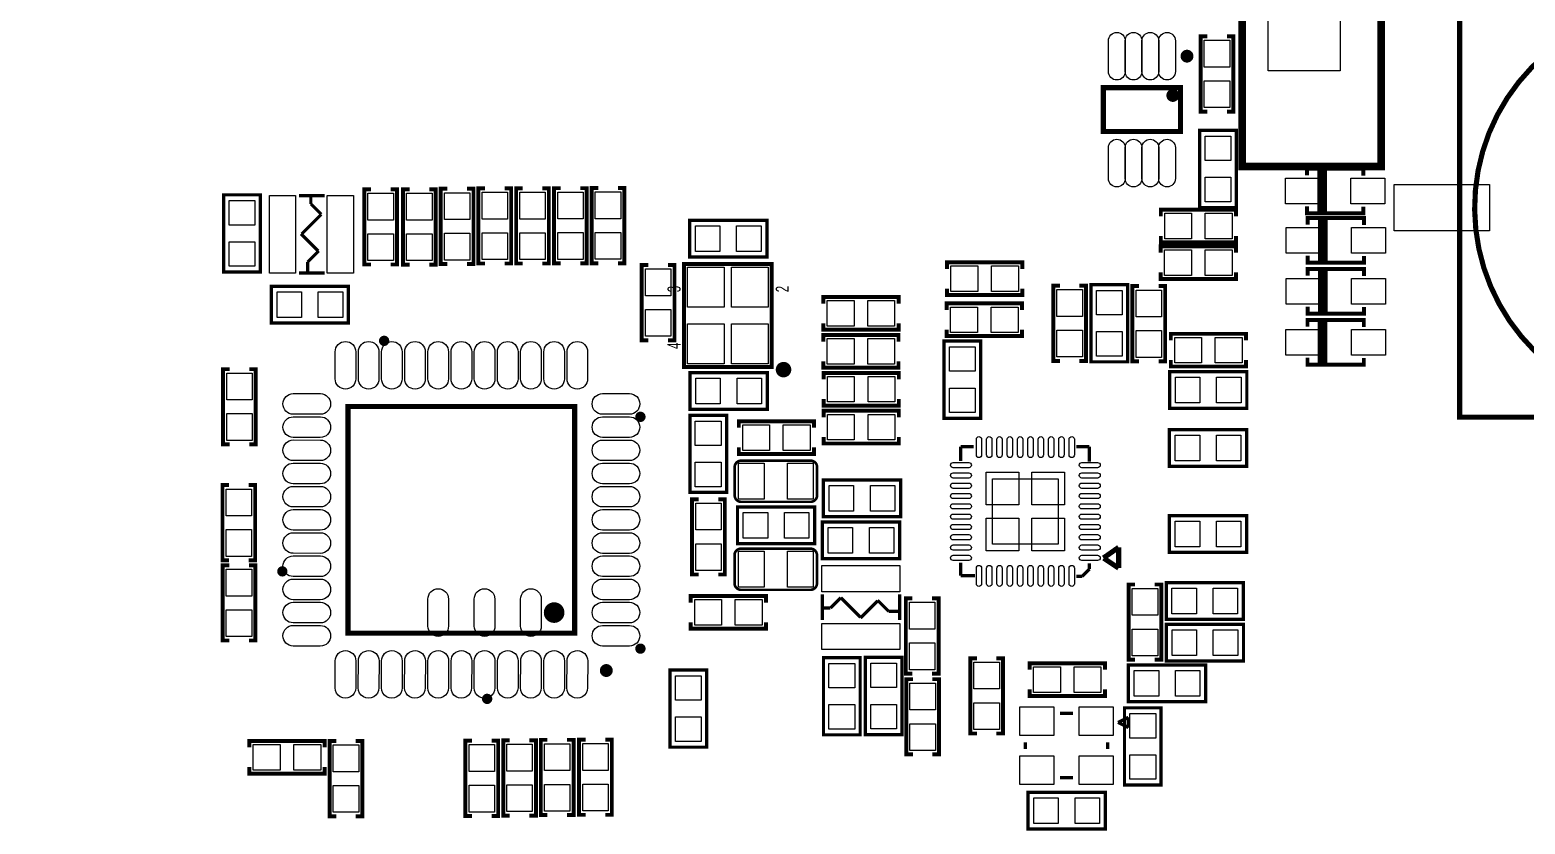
# Model space of a CAD drawing. Extents: x 121 to 6419, y -255 to 3964.
# Drawn here: x 2826 to 5111, y 1206 to 2420 of the extents above; entities that cross this region are included whole.
import ezdxf

# ---------------------------------------------------------------- set-up
doc = ezdxf.new("R2010")
doc.units = 0
doc.layers.add('SILKSCREEN_TOP', color=4, linetype='CONTINUOUS')
doc.layers.add('SOLDERMASK_TOP', color=6, linetype='CONTINUOUS')

msp = doc.modelspace()

# ---------------------------------------------------------------- linework, layer by layer
at = {"layer": 'SILKSCREEN_TOP'}
for points, const_width in [([(4855.81, 2211.221), (4678.645, 2211.221), (4678.645, 2677.757), (3351.873, 2677.757), (3351.873, 2799.804), (3296.755, 2799.804), (3296.755, 2677.757), (2269.196, 2677.757), (2269.196, 2211.221), (2056.598, 2211.221), (2056.598, 3148.229), (3306.598, 3148.229), (3306.598, 3030.119), (3361.716, 3030.119), (3361.716, 3148.229), (4891.243, 3148.229), (4891.243, 2211.221)], 11.811), ([(5011.19, 2468.401), (5011.19, 1828.401), (5151.19, 1828.401), (5151.19, 2468.401)], 7.87), ([(4584.575, 2331.803), (4466.465, 2331.803), (4466.465, 2264.874), (4584.575, 2264.874)], 7.874), ([(3825.778, 1909.03), (3825.778, 2062.53), (3959.581, 2062.53), (3959.581, 1905.128), (3825.778, 1905.128)], 6), ([(3658.731, 1844.561), (3312.274, 1844.561), (3312.274, 1498.105), (3658.731, 1498.105)], 7.874)]:
    msp.add_lwpolyline(points, close=True, dxfattribs=dict(at, const_width=const_width))
at = {"layer": 'SILKSCREEN_TOP', "const_width": 7.87}
msp.add_lwpolyline([(5532.06, 2389.11, 4.367278), (5648.395, 2148.401)], format="xyb", dxfattribs=at)
at = {"layer": 'SILKSCREEN_TOP'}
for points, const_width in [([(4625.396, 2295.326), (4615.396, 2295.326), (4615.396, 2410.326), (4625.396, 2410.326)], 6), ([(4655.396, 2295.326), (4665.396, 2295.326), (4665.396, 2410.326), (4655.396, 2410.326)], 6), ([(4613.661, 2266.639), (4669.661, 2266.639), (4669.661, 2148.639), (4613.661, 2148.639), (4613.661, 2266.639), (4669.661, 2266.639), (4669.661, 2148.639), (4613.661, 2148.639)], 5), ([(4863.964, 2197.348), (4863.964, 2207.848), (4777.964, 2207.848), (4777.964, 2197.848)], 6), ([(4795.964, 2207.848), (4795.964, 2139.848)], 5), ([(4800.964, 2207.848), (4800.964, 2139.848)], 5), ([(4805.964, 2207.848), (4805.964, 2139.848)], 5), ([(3347.212, 2061.572), (3337.212, 2061.572), (3337.212, 2176.572), (3347.212, 2176.572)], 6), ([(3377.212, 2061.572), (3387.212, 2061.572), (3387.212, 2176.572), (3377.212, 2176.572)], 6), ([(3406.336, 2061.499), (3396.336, 2061.499), (3396.336, 2176.499), (3406.336, 2176.499)], 6), ([(3436.336, 2061.499), (3446.336, 2061.499), (3446.336, 2176.499), (3436.336, 2176.499)], 6), ([(3464.007, 2062.352), (3454.007, 2062.352), (3454.007, 2177.352), (3464.007, 2177.352)], 6), ([(3494.007, 2062.352), (3504.007, 2062.352), (3504.007, 2177.352), (3494.007, 2177.352)], 6), ([(3521.548, 2063.117), (3511.548, 2063.117), (3511.548, 2178.117), (3521.548, 2178.117)], 6), ([(3551.548, 2063.117), (3561.548, 2063.117), (3561.548, 2178.117), (3551.548, 2178.117)], 6), ([(3579.195, 2063.098), (3569.195, 2063.098), (3569.195, 2178.098), (3579.195, 2178.098)], 6), ([(3609.195, 2063.098), (3619.195, 2063.098), (3619.195, 2178.098), (3609.195, 2178.098)], 6), ([(3637.146, 2063.274), (3627.146, 2063.274), (3627.146, 2178.274), (3637.146, 2178.274)], 6), ([(3667.146, 2063.274), (3677.146, 2063.274), (3677.146, 2178.274), (3667.146, 2178.274)], 6), ([(3694.604, 2063.593), (3684.604, 2063.593), (3684.604, 2178.593), (3694.604, 2178.593)], 6), ([(3724.604, 2063.593), (3734.604, 2063.593), (3734.604, 2178.593), (3724.604, 2178.593)], 6), ([(3122.379, 2168.068), (3178.379, 2168.068), (3178.379, 2050.068), (3122.379, 2050.068), (3122.379, 2168.068), (3178.379, 2168.068), (3178.379, 2050.068), (3122.379, 2050.068)], 5), ([(3237.263, 2166.847), (3276.626, 2166.847)], 5), ([(3255.445, 2166.795), (3255.445, 2154.295)], 5), ([(3255.445, 2154.295), (3271.445, 2138.295)], 5), ([(4554.412, 2135.328), (4554.412, 2145.328), (4669.412, 2145.328), (4669.412, 2135.328)], 6), ([(4777.964, 2150.348), (4777.964, 2139.848), (4863.964, 2139.848), (4863.964, 2149.848)], 6), ([(3271.445, 2138.295), (3241.445, 2108.295)], 5), ([(3952.366, 2128.936), (3952.366, 2072.936), (3834.366, 2072.936), (3834.366, 2128.936), (3952.366, 2128.936), (3952.366, 2072.936), (3834.366, 2072.936), (3834.366, 2128.936)], 5), ([(4864.929, 2122.018), (4864.929, 2132.518), (4778.929, 2132.518), (4778.929, 2122.518)], 6), ([(4796.929, 2132.518), (4796.929, 2064.518)], 5), ([(4801.929, 2132.518), (4801.929, 2064.518)], 5), ([(4806.929, 2132.518), (4806.929, 2064.518)], 5), ([(3240.445, 2108.295), (3266.445, 2082.295)], 5), ([(4554.412, 2105.328), (4554.412, 2095.328), (4669.412, 2095.328), (4669.412, 2105.328)], 6), ([(3267.445, 2082.295), (3250.445, 2065.295)], 5), ([(4554.212, 2079.461), (4554.212, 2089.461), (4669.212, 2089.461), (4669.212, 2079.461)], 6), ([(3250.445, 2065.295), (3250.445, 2048.795)], 5), ([(3771.157, 1945.844), (3761.157, 1945.844), (3761.157, 2060.844), (3771.157, 2060.844)], 6), ([(3801.157, 1945.844), (3811.157, 1945.844), (3811.157, 2060.844), (3801.157, 2060.844)], 6), ([(4342.652, 2054.868), (4342.652, 2064.868), (4227.652, 2064.868), (4227.652, 2054.868)], 6), ([(4778.929, 2075.018), (4778.929, 2064.518), (4864.929, 2064.518), (4864.929, 2074.518)], 6), ([(4865.009, 2044.057), (4865.009, 2054.557), (4779.009, 2054.557), (4779.009, 2044.557)], 6), ([(4797.009, 2054.557), (4797.009, 1986.557)], 5), ([(4802.009, 2054.557), (4802.009, 1986.557)], 5), ([(4807.009, 2054.557), (4807.009, 1986.557)], 5), ([(3237.263, 2048.744), (3276.626, 2048.744)], 5), ([(4554.212, 2049.461), (4554.212, 2039.461), (4669.212, 2039.461), (4669.212, 2049.461)], 6), ([(3312.916, 2028.044), (3312.916, 1972.044), (3194.916, 1972.044), (3194.916, 2028.044), (3312.916, 2028.044), (3312.916, 1972.044), (3194.916, 1972.044), (3194.916, 2028.044)], 5), ([(4038.628, 2001.888), (4038.628, 2011.888), (4153.628, 2011.888), (4153.628, 2001.888)], 6), ([(4342.652, 2024.868), (4342.652, 2014.868), (4227.652, 2014.868), (4227.652, 2024.868)], 6), ([(4400.088, 2029.28), (4390.088, 2029.28), (4390.088, 1914.28), (4400.088, 1914.28)], 6), ([(4430.088, 2029.28), (4440.088, 2029.28), (4440.088, 1914.28), (4430.088, 1914.28)], 6), ([(4503.784, 1912.876), (4447.784, 1912.876), (4447.784, 2030.876), (4503.784, 2030.876), (4503.784, 1912.876), (4447.784, 1912.876), (4447.784, 2030.876), (4503.784, 2030.876)], 5), ([(4521, 1913.56), (4511, 1913.56), (4511, 2028.56), (4521, 2028.56)], 6), ([(4551, 1913.56), (4561, 1913.56), (4561, 2028.56), (4551, 2028.56)], 6), ([(4342.196, 1992.144), (4342.196, 2002.144), (4227.196, 2002.144), (4227.196, 1992.144)], 6), ([(4779.009, 1997.057), (4779.009, 1986.557), (4865.009, 1986.557), (4865.009, 1996.557)], 6), ([(4038.628, 1971.888), (4038.628, 1961.888), (4153.628, 1961.888), (4153.628, 1971.888)], 6), ([(4342.196, 1962.144), (4342.196, 1952.144), (4227.196, 1952.144), (4227.196, 1962.144)], 6), ([(4864.612, 1966.18), (4864.612, 1976.68), (4778.612, 1976.68), (4778.612, 1966.68)], 6), ([(4796.612, 1976.68), (4796.612, 1908.68)], 5), ([(4801.612, 1976.68), (4801.612, 1908.68)], 5), ([(4806.612, 1976.68), (4806.612, 1908.68)], 5), ([(4038.508, 1943.856), (4038.508, 1953.856), (4153.508, 1953.856), (4153.508, 1943.856)], 6), ([(4279.024, 1826.548), (4223.024, 1826.548), (4223.024, 1944.548), (4279.024, 1944.548), (4279.024, 1826.548), (4223.024, 1826.548), (4223.024, 1944.548), (4279.024, 1944.548)], 5), ([(4569.676, 1945.668), (4569.676, 1955.668), (4684.676, 1955.668), (4684.676, 1945.668)], 6), ([(4778.612, 1919.18), (4778.612, 1908.68), (4864.612, 1908.68), (4864.612, 1918.68)], 6), ([(3131.308, 1786.667), (3121.308, 1786.667), (3121.308, 1901.667), (3131.308, 1901.667)], 6), ([(3161.308, 1786.667), (3171.308, 1786.667), (3171.308, 1901.667), (3161.308, 1901.667)], 6), ([(3953.029, 1896.126), (3953.03, 1840.125), (3835.029, 1840.128), (3835.026, 1896.126), (3953.029, 1896.126), (3953.03, 1840.125), (3835.029, 1840.128), (3835.026, 1896.126)], 5), ([(4038.508, 1913.856), (4038.508, 1903.856), (4153.508, 1903.856), (4153.508, 1913.856)], 6), ([(4038.988, 1885.98), (4038.988, 1895.98), (4153.988, 1895.98), (4153.988, 1885.98)], 6), ([(4567.864, 1841.816), (4567.864, 1897.816), (4685.864, 1897.816), (4685.864, 1841.816), (4567.864, 1841.816), (4567.864, 1897.816), (4685.864, 1897.816), (4685.864, 1841.816)], 5), ([(4569.676, 1915.668), (4569.676, 1905.668), (4684.676, 1905.668), (4684.676, 1915.668)], 6), ([(4038.988, 1855.98), (4038.988, 1845.98), (4153.988, 1845.98), (4153.988, 1855.98)], 6), ([(3834.713, 1831.221), (3890.713, 1831.221), (3890.713, 1713.221), (3834.713, 1713.221), (3834.713, 1831.221), (3890.713, 1831.221), (3890.713, 1713.221), (3834.713, 1713.221)], 5), ([(4039, 1828.068), (4039, 1838.068), (4154, 1838.068), (4154, 1828.068)], 6), ([(3909.484, 1812.06), (3909.484, 1822.06), (4024.484, 1822.06), (4024.484, 1812.06)], 6), ([(4567.612, 1753.112), (4567.612, 1809.112), (4685.612, 1809.112), (4685.612, 1753.112), (4567.612, 1753.112), (4567.612, 1809.112), (4685.612, 1809.112), (4685.612, 1753.112)], 5), ([(3909.484, 1782.06), (3909.484, 1772.06), (4024.484, 1772.06), (4024.484, 1782.06)], 6), ([(4039, 1798.068), (4039, 1788.068), (4154, 1788.068), (4154, 1798.068)], 6), ([(4248.36, 1761.104), (4248.36, 1783.104)], 5), ([(4248.36, 1783.104), (4268.36, 1783.104)], 5), ([(4445.36, 1783.104), (4425.36, 1783.104)], 5), ([(4445.36, 1760.104), (4445.36, 1783.104)], 5), ([(3130.372, 1609.489), (3120.372, 1609.489), (3120.372, 1724.489), (3130.372, 1724.489)], 6), ([(3160.372, 1609.489), (3170.372, 1609.489), (3170.372, 1724.489), (3160.372, 1724.489)], 6), ([(4156.7, 1732.276), (4156.7, 1676.276), (4038.7, 1676.276), (4038.7, 1732.276), (4156.7, 1732.276), (4156.7, 1676.276), (4038.7, 1676.276), (4038.7, 1732.276)], 5), ([(3848.118, 1702.836), (3838.118, 1702.836), (3838.118, 1587.836), (3848.118, 1587.836)], 6), ([(3878.118, 1702.836), (3888.118, 1702.836), (3888.118, 1587.836), (3878.118, 1587.836)], 6), ([(4025.444, 1690.996), (4025.444, 1634.996), (3907.444, 1634.996), (3907.444, 1690.996), (4025.444, 1690.996), (4025.444, 1634.996), (3907.444, 1634.996), (3907.444, 1690.996)], 5), ([(4155.152, 1668.148), (4155.152, 1612.148), (4037.152, 1612.148), (4037.152, 1668.148), (4155.152, 1668.148), (4155.152, 1612.148), (4037.152, 1612.148), (4037.152, 1668.148)], 5), ([(4567.576, 1621.604), (4567.576, 1677.604), (4685.576, 1677.604), (4685.576, 1621.604), (4567.576, 1621.604), (4567.576, 1677.604), (4685.576, 1677.604), (4685.576, 1621.604)], 5), ([(4489.919, 1629.265), (4466.75, 1613.092)], 7.87), ([(4489.919, 1597.533), (4489.919, 1629.265)], 7.87), ([(3130.693, 1601.905), (3120.693, 1601.905), (3120.693, 1486.905), (3130.693, 1486.905)], 6), ([(3160.693, 1601.905), (3170.693, 1601.905), (3170.693, 1486.905), (3160.693, 1486.905)], 6), ([(4248.36, 1586.104), (4248.36, 1606.104)], 5), ([(4445.36, 1596.104), (4445.36, 1605.104)], 5), ([(4467.049, 1612.805), (4489.919, 1597.533)], 7.87), ([(4270.36, 1586.104), (4248.36, 1586.104)], 5), ([(4425.36, 1585.104), (4434.36, 1585.104)], 5), ([(4434.36, 1585.104), (4445.36, 1596.104)], 5), ([(4562.632, 1519.316), (4562.632, 1575.316), (4680.632, 1575.316), (4680.632, 1519.316), (4562.632, 1519.316), (4562.632, 1575.316), (4680.632, 1575.316), (4680.632, 1519.316)], 5), ([(3836.048, 1544.881), (3836.048, 1554.881), (3951.048, 1554.881), (3951.048, 1544.881)], 6), ([(4037.041, 1518.237), (4037.041, 1557.599)], 5), ([(4049.592, 1536.418), (4065.592, 1552.418)], 5), ([(4065.592, 1552.418), (4095.592, 1522.418)], 5), ([(4155.143, 1518.237), (4155.143, 1557.599)], 5), ([(4174.716, 1436.284), (4164.716, 1436.284), (4164.716, 1551.284), (4174.716, 1551.284)], 6), ([(4204.716, 1436.284), (4214.716, 1436.284), (4214.716, 1551.284), (4204.716, 1551.284)], 6), ([(4515.18, 1572.476), (4505.18, 1572.476), (4505.18, 1457.476), (4515.18, 1457.476)], 6), ([(4545.18, 1572.476), (4555.18, 1572.476), (4555.18, 1457.476), (4545.18, 1457.476)], 6), ([(4037.092, 1536.418), (4049.592, 1536.418)], 5), ([(4095.592, 1521.418), (4121.592, 1547.418)], 5), ([(4121.592, 1548.418), (4138.592, 1531.418)], 5), ([(4138.592, 1531.418), (4155.092, 1531.418)], 5), ([(3836.048, 1514.881), (3836.048, 1504.881), (3951.048, 1504.881), (3951.048, 1514.881)], 6), ([(4562.752, 1455.608), (4562.752, 1511.608), (4680.752, 1511.608), (4680.752, 1455.608), (4562.752, 1455.608), (4562.752, 1511.608), (4680.752, 1511.608), (4680.752, 1455.608)], 5), ([(4038.896, 1460.78), (4094.896, 1460.78), (4094.896, 1342.78), (4038.896, 1342.78), (4038.896, 1460.78), (4094.896, 1460.78), (4094.896, 1342.78), (4038.896, 1342.78)], 5), ([(4102.916, 1461.14), (4158.916, 1461.14), (4158.916, 1343.14), (4102.916, 1343.14), (4102.916, 1461.14), (4158.916, 1461.14), (4158.916, 1343.14), (4102.916, 1343.14)], 5), ([(4273.26, 1344.844), (4263.26, 1344.844), (4263.26, 1459.844), (4273.26, 1459.844)], 6), ([(4303.26, 1344.844), (4313.26, 1344.844), (4313.26, 1459.844), (4303.26, 1459.844)], 6), ([(3804.466, 1441.886), (3860.466, 1441.886), (3860.466, 1323.886), (3804.466, 1323.886), (3804.466, 1441.886), (3860.466, 1441.886), (3860.466, 1323.886), (3804.466, 1323.886)], 5), ([(4353.964, 1442.124), (4353.964, 1452.124), (4468.964, 1452.124), (4468.964, 1442.124)], 6), ([(4504.948, 1393.592), (4504.948, 1449.592), (4622.948, 1449.592), (4622.948, 1393.592), (4504.948, 1393.592), (4504.948, 1449.592), (4622.948, 1449.592), (4622.948, 1393.592)], 5), ([(4175.424, 1312.816), (4165.424, 1312.816), (4165.424, 1427.816), (4175.424, 1427.816)], 6), ([(4205.424, 1312.816), (4215.424, 1312.816), (4215.424, 1427.816), (4205.424, 1427.816)], 6), ([(4353.964, 1412.124), (4353.964, 1402.124), (4468.964, 1402.124), (4468.964, 1412.124)], 6), ([(4400.252, 1375.509), (4420.252, 1375.509)], 5), ([(4504.74, 1369.611), (4488.992, 1361.729)], 5), ([(4554.88, 1265.992), (4498.88, 1265.992), (4498.88, 1383.992), (4554.88, 1383.992), (4554.88, 1265.992), (4498.88, 1265.992), (4498.88, 1383.992), (4554.88, 1383.992)], 5), ([(4504.74, 1353.859), (4504.74, 1369.611)], 5), ([(4488.992, 1361.729), (4504.74, 1353.859)], 5), ([(3161.545, 1323.466), (3161.545, 1333.466), (3276.545, 1333.466), (3276.545, 1323.466)], 6), ([(3294.172, 1218.35), (3284.172, 1218.35), (3284.172, 1333.35), (3294.172, 1333.35)], 6), ([(3324.172, 1218.35), (3334.172, 1218.35), (3334.172, 1333.35), (3324.172, 1333.35)], 6), ([(3501.668, 1333.781), (3491.668, 1333.781), (3491.668, 1218.781), (3501.668, 1218.781)], 6), ([(3531.668, 1333.781), (3541.668, 1333.781), (3541.668, 1218.781), (3531.668, 1218.781)], 6), ([(3559.418, 1334.399), (3549.418, 1334.399), (3549.418, 1219.399), (3559.418, 1219.399)], 6), ([(3589.418, 1334.399), (3599.418, 1334.399), (3599.418, 1219.399), (3589.418, 1219.399)], 6), ([(3616.957, 1335.096), (3606.957, 1335.096), (3606.957, 1220.096), (3616.957, 1220.096)], 6), ([(3646.957, 1335.096), (3656.957, 1335.096), (3656.957, 1220.096), (3646.957, 1220.096)], 6), ([(3675.392, 1335.451), (3665.392, 1335.451), (3665.392, 1220.451), (3675.392, 1220.451)], 6), ([(3705.392, 1335.451), (3715.392, 1335.451), (3715.392, 1220.451), (3705.392, 1220.451)], 6), ([(4347.264, 1321.3), (4347.264, 1331.3)], 5), ([(4473.24, 1331.3), (4473.24, 1321.3)], 5), ([(3161.545, 1293.466), (3161.545, 1283.466), (3276.545, 1283.466), (3276.545, 1293.466)], 6), ([(4469.552, 1255.024), (4469.552, 1199.024), (4351.552, 1199.024), (4351.552, 1255.024), (4469.552, 1255.024), (4469.552, 1199.024), (4351.552, 1199.024), (4351.552, 1255.024)], 5), ([(4420.252, 1277.091), (4400.252, 1277.091)], 5)]:
    msp.add_lwpolyline(points, dxfattribs=dict(at, const_width=const_width))
for points, const_width in [([(4599.339, 2380.031, 1), (4589.4979, 2380.0314, 1)], 9.843), ([(4577.686, 2319.992, 1), (4567.8438, 2319.9917, 1)], 9.843), ([(3371.329, 1944.956, 1), (3363.4545, 1944.9561, 1)], 7.874), ([(3983.748, 1900.917, 1), (3971.8711, 1900.9169, 1)], 11.799), ([(3763.06, 1828.814, 1), (3755.1881, 1828.8146, 1)], 7.874), ([(3903.132, 1708.852), (3903.132, 1751.852, -0.413983), (3913.132, 1761.852), (4019.132, 1761.852, -0.413983), (4029.132, 1751.852), (4029.132, 1708.852, -0.413983), (4019.132, 1698.852), (3913.132, 1698.852, -0.413983)], 4), ([(3902.94, 1574.344), (3902.94, 1617.344, -0.413983), (3912.94, 1627.344), (4018.94, 1627.344, -0.413983), (4028.94, 1617.344), (4028.94, 1574.344, -0.413983), (4018.94, 1564.344), (3912.94, 1564.344, -0.413983)], 4), ([(3215.816, 1592.594, 1), (3207.9439, 1592.5937, 1)], 7.874), ([(3635.108, 1529.602, 1), (3619.3606, 1529.6014, 1)], 15.748), ([(3763.06, 1474.484, 1), (3755.1881, 1474.4832, 1)], 7.874), ([(3711.88, 1441.019, 1), (3702.0374, 1441.0191, 1)], 9.843), ([(3528.808, 1397.712, 1), (3520.9362, 1397.7119, 1)], 7.874)]:
    msp.add_lwpolyline(points, format="xyb", close=True, dxfattribs=dict(at, const_width=const_width))
for points in [[(4337.36, 1694.104), (4287.36, 1694.104), (4287.36, 1744.104), (4337.36, 1744.104)], [(4407.36, 1694.104), (4357.36, 1694.104), (4357.36, 1744.104), (4407.36, 1744.104)], [(4337.36, 1624.104), (4287.36, 1624.104), (4287.36, 1674.104), (4337.36, 1674.104)], [(4407.36, 1624.104), (4357.36, 1624.104), (4357.36, 1674.104), (4407.36, 1674.104)]]:
    msp.add_lwpolyline(points, close=True, dxfattribs=at)
at = {"layer": 'SOLDERMASK_TOP'}
for points in [[(4828.33, 2527.56), (4828.33, 2357.56), (4718.33, 2357.56), (4718.33, 2527.56)], [(4659.896, 2363.326), (4620.896, 2363.326), (4620.896, 2404.326), (4659.896, 2404.326)], [(4659.896, 2301.326), (4620.896, 2301.326), (4620.896, 2342.326), (4659.896, 2342.326)], [(4661.346, 2257.836), (4661.346, 2220.434), (4621.976, 2220.434), (4621.976, 2257.836)], [(4661.346, 2194.844), (4661.346, 2157.442), (4621.976, 2157.442), (4621.976, 2194.844)], [(3498.507, 2130.352), (3459.507, 2130.352), (3459.507, 2171.352), (3498.507, 2171.352)], [(3556.048, 2131.117), (3517.048, 2131.117), (3517.048, 2172.117), (3556.048, 2172.117)], [(3613.695, 2131.098), (3574.695, 2131.098), (3574.695, 2172.098), (3613.695, 2172.098)], [(3671.646, 2131.274), (3632.646, 2131.274), (3632.646, 2172.274), (3671.646, 2172.274)], [(3729.104, 2131.593), (3690.104, 2131.593), (3690.104, 2172.593), (3729.104, 2172.593)], [(4744.964, 2193.348), (4796.964, 2193.348), (4796.964, 2154.348), (4744.964, 2154.348)], [(4844.964, 2193.348), (4896.964, 2193.348), (4896.964, 2154.348), (4844.964, 2154.348)], [(4911.264, 2112.966), (4911.264, 2183.836), (5056.933, 2183.836), (5056.933, 2112.966)], [(3170.064, 2159.265), (3170.064, 2121.863), (3130.694, 2121.863), (3130.694, 2159.265)], [(3192.095, 2048.295), (3192.095, 2167.295), (3232.095, 2167.295), (3232.095, 2048.295)], [(3280.374, 2048.295), (3280.374, 2167.295), (3320.374, 2167.295), (3320.374, 2048.295)], [(3381.712, 2129.572), (3342.712, 2129.572), (3342.712, 2170.572), (3381.712, 2170.572)], [(3440.836, 2129.499), (3401.836, 2129.499), (3401.836, 2170.499), (3440.836, 2170.499)], [(4560.412, 2100.828), (4560.412, 2139.828), (4601.412, 2139.828), (4601.412, 2100.828)], [(4622.412, 2100.828), (4622.412, 2139.828), (4663.412, 2139.828), (4663.412, 2100.828)], [(3381.712, 2067.572), (3342.712, 2067.572), (3342.712, 2108.572), (3381.712, 2108.572)], [(3440.836, 2067.499), (3401.836, 2067.499), (3401.836, 2108.499), (3440.836, 2108.499)], [(3498.507, 2068.352), (3459.507, 2068.352), (3459.507, 2109.352), (3498.507, 2109.352)], [(3556.048, 2069.117), (3517.048, 2069.117), (3517.048, 2110.117), (3556.048, 2110.117)], [(3613.695, 2069.098), (3574.695, 2069.098), (3574.695, 2110.098), (3613.695, 2110.098)], [(3671.646, 2069.274), (3632.646, 2069.274), (3632.646, 2110.274), (3671.646, 2110.274)], [(3729.104, 2069.593), (3690.104, 2069.593), (3690.104, 2110.593), (3729.104, 2110.593)], [(3880.571, 2081.251), (3843.169, 2081.251), (3843.169, 2120.621), (3880.571, 2120.621)], [(3943.563, 2081.251), (3906.161, 2081.251), (3906.161, 2120.621), (3943.563, 2120.621)], [(4745.929, 2118.018), (4797.929, 2118.018), (4797.929, 2079.018), (4745.929, 2079.018)], [(4845.929, 2118.018), (4897.929, 2118.018), (4897.929, 2079.018), (4845.929, 2079.018)], [(3170.064, 2096.273), (3170.064, 2058.871), (3130.694, 2058.871), (3130.694, 2096.273)], [(4560.212, 2044.961), (4560.212, 2083.961), (4601.212, 2083.961), (4601.212, 2044.961)], [(4622.212, 2044.961), (4622.212, 2083.961), (4663.212, 2083.961), (4663.212, 2044.961)], [(3887.18, 1996.628), (3831.18, 1996.628), (3831.18, 2057.628), (3887.18, 2057.628)], [(3954.18, 1996.628), (3898.18, 1996.628), (3898.18, 2057.628), (3954.18, 2057.628)], [(4274.652, 2059.368), (4274.652, 2020.368), (4233.652, 2020.368), (4233.652, 2059.368)], [(4336.652, 2059.368), (4336.652, 2020.368), (4295.652, 2020.368), (4295.652, 2059.368)], [(3805.657, 2013.844), (3766.657, 2013.844), (3766.657, 2054.844), (3805.657, 2054.844)], [(4746.009, 2040.057), (4798.009, 2040.057), (4798.009, 2001.057), (4746.009, 2001.057)], [(4846.009, 2040.057), (4898.009, 2040.057), (4898.009, 2001.057), (4846.009, 2001.057)], [(3241.121, 1980.359), (3203.719, 1980.359), (3203.719, 2019.729), (3241.121, 2019.729)], [(3304.113, 1980.359), (3266.711, 1980.359), (3266.711, 2019.729), (3304.113, 2019.729)], [(4395.588, 2023.28), (4434.588, 2023.28), (4434.588, 1982.28), (4395.588, 1982.28)], [(4456.099, 1984.671), (4456.099, 2022.073), (4495.469, 2022.073), (4495.469, 1984.671)], [(4555.5, 1981.56), (4516.5, 1981.56), (4516.5, 2022.56), (4555.5, 2022.56)], [(3805.657, 1951.844), (3766.657, 1951.844), (3766.657, 1992.844), (3805.657, 1992.844)], [(4044.628, 1967.388), (4044.628, 2006.388), (4085.628, 2006.388), (4085.628, 1967.388)], [(4106.628, 1967.388), (4106.628, 2006.388), (4147.628, 2006.388), (4147.628, 1967.388)], [(4274.196, 1996.644), (4274.196, 1957.644), (4233.196, 1957.644), (4233.196, 1996.644)], [(4336.196, 1996.644), (4336.196, 1957.644), (4295.196, 1957.644), (4295.196, 1996.644)], [(3887.18, 1910.03), (3831.18, 1910.03), (3831.18, 1971.03), (3887.18, 1971.03)], [(3954.18, 1910.03), (3898.18, 1910.03), (3898.18, 1971.03), (3954.18, 1971.03)], [(4044.508, 1909.356), (4044.508, 1948.356), (4085.508, 1948.356), (4085.508, 1909.356)], [(4106.508, 1909.356), (4106.508, 1948.356), (4147.508, 1948.356), (4147.508, 1909.356)], [(4395.588, 1961.28), (4434.588, 1961.28), (4434.588, 1920.28), (4395.588, 1920.28)], [(4456.099, 1921.679), (4456.099, 1959.081), (4495.469, 1959.081), (4495.469, 1921.679)], [(4555.5, 1919.56), (4516.5, 1919.56), (4516.5, 1960.56), (4555.5, 1960.56)], [(4575.676, 1911.168), (4575.676, 1950.168), (4616.676, 1950.168), (4616.676, 1911.168)], [(4637.676, 1911.168), (4637.676, 1950.168), (4678.676, 1950.168), (4678.676, 1911.168)], [(4745.612, 1962.18), (4797.612, 1962.18), (4797.612, 1923.18), (4745.612, 1923.18)], [(4845.612, 1962.18), (4897.612, 1962.18), (4897.612, 1923.18), (4845.612, 1923.18)], [(4231.339, 1898.343), (4231.339, 1935.745), (4270.709, 1935.745), (4270.709, 1898.343)], [(3165.808, 1854.667), (3126.808, 1854.667), (3126.808, 1895.667), (3165.808, 1895.667)], [(3881.232, 1848.44), (3843.83, 1848.44), (3843.83, 1887.81), (3881.232, 1887.81)], [(3944.224, 1848.44), (3906.822, 1848.44), (3906.822, 1887.81), (3944.224, 1887.81)], [(4044.988, 1851.48), (4044.988, 1890.48), (4085.988, 1890.48), (4085.988, 1851.48)], [(4106.988, 1851.48), (4106.988, 1890.48), (4147.988, 1890.48), (4147.988, 1851.48)], [(4576.667, 1889.501), (4614.069, 1889.501), (4614.069, 1850.131), (4576.667, 1850.131)], [(4639.659, 1889.501), (4677.061, 1889.501), (4677.061, 1850.131), (4639.659, 1850.131)], [(4231.339, 1835.351), (4231.339, 1872.753), (4270.709, 1872.753), (4270.709, 1835.351)], [(3165.808, 1792.667), (3126.808, 1792.667), (3126.808, 1833.667), (3165.808, 1833.667)], [(4045, 1793.568), (4045, 1832.568), (4086, 1832.568), (4086, 1793.568)], [(4107, 1793.568), (4107, 1832.568), (4148, 1832.568), (4148, 1793.568)], [(3882.398, 1822.418), (3882.398, 1785.016), (3843.028, 1785.016), (3843.028, 1822.418)], [(3915.484, 1777.56), (3915.484, 1816.56), (3956.484, 1816.56), (3956.484, 1777.56)], [(3977.484, 1777.56), (3977.484, 1816.56), (4018.484, 1816.56), (4018.484, 1777.56)], [(4576.415, 1800.797), (4613.817, 1800.797), (4613.817, 1761.427), (4576.415, 1761.427)], [(4639.407, 1800.797), (4676.809, 1800.797), (4676.809, 1761.427), (4639.407, 1761.427)], [(3882.398, 1759.426), (3882.398, 1722.024), (3843.028, 1722.024), (3843.028, 1759.426)], [(3909.032, 1702.802), (3909.032, 1757.902), (3948.432, 1757.902), (3948.432, 1702.802)], [(4023.232, 1757.902), (4023.232, 1702.802), (3983.832, 1702.802), (3983.832, 1757.902)], [(3164.872, 1677.489), (3125.872, 1677.489), (3125.872, 1718.489), (3164.872, 1718.489)], [(4084.905, 1684.591), (4047.503, 1684.591), (4047.503, 1723.961), (4084.905, 1723.961)], [(4147.897, 1684.591), (4110.495, 1684.591), (4110.495, 1723.961), (4147.897, 1723.961)], [(4397.36, 1734.104), (4397.36, 1634.104), (4297.36, 1634.104), (4297.36, 1734.104)], [(3843.618, 1696.836), (3882.618, 1696.836), (3882.618, 1655.836), (3843.618, 1655.836)], [(3953.649, 1643.311), (3916.247, 1643.311), (3916.247, 1682.681), (3953.649, 1682.681)], [(4016.641, 1643.311), (3979.239, 1643.311), (3979.239, 1682.681), (4016.641, 1682.681)], [(4576.379, 1669.289), (4613.781, 1669.289), (4613.781, 1629.919), (4576.379, 1629.919)], [(4639.371, 1669.289), (4676.773, 1669.289), (4676.773, 1629.919), (4639.371, 1629.919)], [(3164.872, 1615.489), (3125.872, 1615.489), (3125.872, 1656.489), (3164.872, 1656.489)], [(4083.357, 1620.463), (4045.955, 1620.463), (4045.955, 1659.833), (4083.357, 1659.833)], [(4146.349, 1620.463), (4108.947, 1620.463), (4108.947, 1659.833), (4146.349, 1659.833)], [(3843.618, 1634.836), (3882.618, 1634.836), (3882.618, 1593.836), (3843.618, 1593.836)], [(3908.84, 1568.294), (3908.84, 1623.394), (3948.24, 1623.394), (3948.24, 1568.294)], [(4023.04, 1623.394), (4023.04, 1568.294), (3983.64, 1568.294), (3983.64, 1623.394)], [(4155.592, 1561.347), (4036.592, 1561.347), (4036.592, 1601.347), (4155.592, 1601.347)], [(3126.193, 1595.905), (3165.193, 1595.905), (3165.193, 1554.905), (3126.193, 1554.905)], [(4510.68, 1566.476), (4549.68, 1566.476), (4549.68, 1525.476), (4510.68, 1525.476)], [(4571.435, 1567.001), (4608.837, 1567.001), (4608.837, 1527.631), (4571.435, 1527.631)], [(4634.427, 1567.001), (4671.829, 1567.001), (4671.829, 1527.631), (4634.427, 1527.631)], [(3126.193, 1533.905), (3165.193, 1533.905), (3165.193, 1492.905), (3126.193, 1492.905)], [(3842.048, 1510.381), (3842.048, 1549.381), (3883.048, 1549.381), (3883.048, 1510.381)], [(3904.048, 1510.381), (3904.048, 1549.381), (3945.048, 1549.381), (3945.048, 1510.381)], [(4209.216, 1504.284), (4170.216, 1504.284), (4170.216, 1545.284), (4209.216, 1545.284)], [(4155.592, 1473.068), (4036.592, 1473.068), (4036.592, 1513.068), (4155.592, 1513.068)], [(4510.68, 1504.476), (4549.68, 1504.476), (4549.68, 1463.476), (4510.68, 1463.476)], [(4571.555, 1503.293), (4608.957, 1503.293), (4608.957, 1463.923), (4571.555, 1463.923)], [(4634.547, 1503.293), (4671.949, 1503.293), (4671.949, 1463.923), (4634.547, 1463.923)], [(4209.216, 1442.284), (4170.216, 1442.284), (4170.216, 1483.284), (4209.216, 1483.284)], [(4086.581, 1451.977), (4086.581, 1414.575), (4047.211, 1414.575), (4047.211, 1451.977)], [(4150.601, 1452.337), (4150.601, 1414.935), (4111.231, 1414.935), (4111.231, 1452.337)], [(4307.76, 1412.844), (4268.76, 1412.844), (4268.76, 1453.844), (4307.76, 1453.844)], [(4359.964, 1407.624), (4359.964, 1446.624), (4400.964, 1446.624), (4400.964, 1407.624)], [(4421.964, 1407.624), (4421.964, 1446.624), (4462.964, 1446.624), (4462.964, 1407.624)], [(4513.751, 1441.277), (4551.153, 1441.277), (4551.153, 1401.907), (4513.751, 1401.907)], [(4576.743, 1441.277), (4614.145, 1441.277), (4614.145, 1401.907), (4576.743, 1401.907)], [(3852.151, 1433.083), (3852.151, 1395.681), (3812.781, 1395.681), (3812.781, 1433.083)], [(4209.924, 1380.816), (4170.924, 1380.816), (4170.924, 1421.816), (4209.924, 1421.816)], [(4086.581, 1388.985), (4086.581, 1351.583), (4047.211, 1351.583), (4047.211, 1388.985)], [(4150.601, 1389.345), (4150.601, 1351.943), (4111.231, 1351.943), (4111.231, 1389.345)], [(4307.76, 1350.844), (4268.76, 1350.844), (4268.76, 1391.844), (4307.76, 1391.844)], [(4390.972, 1385.702), (4390.972, 1341.702), (4338.972, 1341.702), (4338.972, 1385.702)], [(4481.532, 1385.702), (4481.532, 1341.702), (4429.532, 1341.702), (4429.532, 1385.702)], [(4507.195, 1337.787), (4507.195, 1375.189), (4546.565, 1375.189), (4546.565, 1337.787)], [(3852.151, 1370.091), (3852.151, 1332.689), (3812.781, 1332.689), (3812.781, 1370.091)], [(4209.924, 1318.816), (4170.924, 1318.816), (4170.924, 1359.816), (4209.924, 1359.816)], [(3167.545, 1288.966), (3167.545, 1327.966), (3208.545, 1327.966), (3208.545, 1288.966)], [(3229.545, 1288.966), (3229.545, 1327.966), (3270.545, 1327.966), (3270.545, 1288.966)], [(3328.672, 1286.35), (3289.672, 1286.35), (3289.672, 1327.35), (3328.672, 1327.35)], [(3497.168, 1327.781), (3536.168, 1327.781), (3536.168, 1286.781), (3497.168, 1286.781)], [(3554.918, 1328.399), (3593.918, 1328.399), (3593.918, 1287.399), (3554.918, 1287.399)], [(3612.457, 1329.096), (3651.457, 1329.096), (3651.457, 1288.096), (3612.457, 1288.096)], [(3670.892, 1329.451), (3709.892, 1329.451), (3709.892, 1288.451), (3670.892, 1288.451)], [(4390.972, 1310.898), (4390.972, 1266.898), (4338.972, 1266.898), (4338.972, 1310.898)], [(4481.532, 1310.898), (4481.532, 1266.898), (4429.532, 1266.898), (4429.532, 1310.898)], [(4507.195, 1274.795), (4507.195, 1312.197), (4546.565, 1312.197), (4546.565, 1274.795)], [(3328.672, 1224.35), (3289.672, 1224.35), (3289.672, 1265.35), (3328.672, 1265.35)], [(3497.168, 1265.781), (3536.168, 1265.781), (3536.168, 1224.781), (3497.168, 1224.781)], [(3554.918, 1266.399), (3593.918, 1266.399), (3593.918, 1225.399), (3554.918, 1225.399)], [(3612.457, 1267.096), (3651.457, 1267.096), (3651.457, 1226.096), (3612.457, 1226.096)], [(3670.892, 1267.451), (3709.892, 1267.451), (3709.892, 1226.451), (3670.892, 1226.451)], [(4397.757, 1207.339), (4360.355, 1207.339), (4360.355, 1246.709), (4397.757, 1246.709)], [(4460.749, 1207.339), (4423.347, 1207.339), (4423.347, 1246.709), (4460.749, 1246.709)]]:
    msp.add_lwpolyline(points, close=True, dxfattribs=at)
for points in [[(4474.3385, 2356.409), (4474.3385, 2403.653, -1), (4499.9295, 2403.653), (4499.9295, 2356.409, -1)], [(4499.9295, 2356.409), (4499.9295, 2403.653, -1), (4525.5205, 2403.653), (4525.5205, 2356.409, -1)], [(4525.5195, 2356.409), (4525.5195, 2403.653, -1), (4551.1105, 2403.653), (4551.1105, 2356.409, -1)], [(4551.1105, 2356.409), (4551.1105, 2403.653, -1), (4576.7015, 2403.653), (4576.7015, 2356.409, -1)], [(4474.3385, 2193.023), (4474.3385, 2240.267, -1), (4499.9295, 2240.267), (4499.9295, 2193.023, -1)], [(4499.9295, 2193.023), (4499.9295, 2240.267, -1), (4525.5205, 2240.267), (4525.5205, 2193.023, -1)], [(4525.5195, 2193.023), (4525.5195, 2240.267, -1), (4551.1105, 2240.267), (4551.1105, 2193.023, -1)], [(4551.1105, 2193.023), (4551.1105, 2240.267, -1), (4576.7015, 2240.267), (4576.7015, 2193.023, -1)], [(3292.59, 1886.8835), (3292.59, 1928.2225, -1), (3324.086, 1928.2225), (3324.086, 1886.8835, -1)], [(3328.023, 1886.8835), (3328.023, 1928.2225, -1), (3359.519, 1928.2225), (3359.519, 1886.8835, -1)], [(3363.456, 1886.8835), (3363.456, 1928.2225, -1), (3394.952, 1928.2225), (3394.952, 1886.8835, -1)], [(3398.889, 1886.8835), (3398.889, 1928.2225, -1), (3430.385, 1928.2225), (3430.385, 1886.8835, -1)], [(3434.322, 1886.8835), (3434.322, 1928.2225, -1), (3465.818, 1928.2225), (3465.818, 1886.8835, -1)], [(3469.755, 1886.8835), (3469.755, 1928.2225, -1), (3501.251, 1928.2225), (3501.251, 1886.8835, -1)], [(3505.188, 1886.8835), (3505.188, 1928.2225, -1), (3536.684, 1928.2225), (3536.684, 1886.8835, -1)], [(3540.621, 1886.8835), (3540.621, 1928.2225, -1), (3572.117, 1928.2225), (3572.117, 1886.8835, -1)], [(3576.054, 1886.8835), (3576.054, 1928.2225, -1), (3607.55, 1928.2225), (3607.55, 1886.8835, -1)], [(3611.487, 1886.8835), (3611.487, 1928.2225, -1), (3642.983, 1928.2225), (3642.983, 1886.8835, -1)], [(3646.92, 1886.8835), (3646.92, 1928.2225, -1), (3678.416, 1928.2225), (3678.416, 1886.8835, -1)], [(3269.931, 1832.7219), (3228.5921, 1832.7782, -1), (3228.635, 1864.2741), (3269.9739, 1864.2178, -1)], [(3701.0535, 1864.246), (3742.3925, 1864.246, -1), (3742.3925, 1832.75), (3701.0535, 1832.75, -1)], [(3269.931, 1797.2889), (3228.5921, 1797.3452, -1), (3228.635, 1828.8411), (3269.9739, 1828.7848, -1)], [(3701.0535, 1828.813), (3742.3925, 1828.813, -1), (3742.3925, 1797.317), (3701.0535, 1797.317, -1)], [(3269.931, 1761.8559), (3228.5921, 1761.9122, -1), (3228.635, 1793.4081), (3269.9739, 1793.3518, -1)], [(3701.0535, 1793.38), (3742.3925, 1793.38, -1), (3742.3925, 1761.884), (3701.0535, 1761.884, -1)], [(4272.49, 1770.533), (4272.49, 1794.533, -1), (4280.49, 1794.533), (4280.49, 1770.533, -1)], [(4288.242, 1770.533), (4288.242, 1794.533, -1), (4296.242, 1794.533), (4296.242, 1770.533, -1)], [(4303.99, 1770.533), (4303.99, 1794.533, -1), (4311.99, 1794.533), (4311.99, 1770.533, -1)], [(4319.742, 1770.533), (4319.742, 1794.533, -1), (4327.742, 1794.533), (4327.742, 1770.533, -1)], [(4335.49, 1770.533), (4335.49, 1794.533, -1), (4343.49, 1794.533), (4343.49, 1770.533, -1)], [(4351.23, 1770.533), (4351.23, 1794.533, -1), (4359.23, 1794.533), (4359.23, 1770.533, -1)], [(4366.978, 1770.533), (4366.978, 1794.533, -1), (4374.978, 1794.533), (4374.978, 1770.533, -1)], [(4382.73, 1770.533), (4382.73, 1794.533, -1), (4390.73, 1794.533), (4390.73, 1770.533, -1)], [(4398.478, 1770.533), (4398.478, 1794.533, -1), (4406.478, 1794.533), (4406.478, 1770.533, -1)], [(4414.23, 1770.533), (4414.23, 1794.533, -1), (4422.23, 1794.533), (4422.23, 1770.533, -1)], [(3269.931, 1726.4229), (3228.5921, 1726.4792, -1), (3228.635, 1757.9751), (3269.9739, 1757.9188, -1)], [(3701.0535, 1757.947), (3742.3925, 1757.947, -1), (3742.3925, 1726.451), (3701.0535, 1726.451, -1)], [(4236.931, 1758.974), (4260.931, 1758.974, -1), (4260.931, 1750.974), (4236.931, 1750.974, -1)], [(4236.931, 1743.222), (4260.931, 1743.222, -1), (4260.931, 1735.222), (4236.931, 1735.222, -1)], [(4433.789, 1758.974), (4457.789, 1758.974, -1), (4457.789, 1750.974), (4433.789, 1750.974, -1)], [(4433.789, 1743.222), (4457.789, 1743.222, -1), (4457.789, 1735.222), (4433.789, 1735.222, -1)], [(3269.931, 1690.9899), (3228.5921, 1691.0462, -1), (3228.635, 1722.5421), (3269.9739, 1722.4858, -1)], [(3701.0535, 1722.514), (3742.3925, 1722.514, -1), (3742.3925, 1691.018), (3701.0535, 1691.018, -1)], [(4236.931, 1727.474), (4260.931, 1727.474, -1), (4260.931, 1719.474), (4236.931, 1719.474, -1)], [(4433.789, 1727.474), (4457.789, 1727.474, -1), (4457.789, 1719.474), (4433.789, 1719.474, -1)], [(4236.931, 1711.722), (4260.931, 1711.722, -1), (4260.931, 1703.722), (4236.931, 1703.722, -1)], [(4236.931, 1695.974), (4260.931, 1695.974, -1), (4260.931, 1687.974), (4236.931, 1687.974, -1)], [(4433.789, 1711.722), (4457.789, 1711.722, -1), (4457.789, 1703.722), (4433.789, 1703.722, -1)], [(4433.789, 1695.974), (4457.789, 1695.974, -1), (4457.789, 1687.974), (4433.789, 1687.974, -1)], [(3269.931, 1655.5569), (3228.5921, 1655.6132, -1), (3228.635, 1687.1091), (3269.9739, 1687.0528, -1)], [(3701.0535, 1687.081), (3742.3925, 1687.081, -1), (3742.3925, 1655.585), (3701.0535, 1655.585, -1)], [(4236.931, 1680.234), (4260.931, 1680.234, -1), (4260.931, 1672.234), (4236.931, 1672.234, -1)], [(4433.789, 1680.234), (4457.789, 1680.234, -1), (4457.789, 1672.234), (4433.789, 1672.234, -1)], [(3269.931, 1620.1239), (3228.5921, 1620.1802, -1), (3228.635, 1651.6761), (3269.9739, 1651.6198, -1)], [(3701.0535, 1651.648), (3742.3925, 1651.648, -1), (3742.3925, 1620.152), (3701.0535, 1620.152, -1)], [(4236.931, 1664.486), (4260.931, 1664.486, -1), (4260.931, 1656.486), (4236.931, 1656.486, -1)], [(4236.931, 1648.734), (4260.931, 1648.734, -1), (4260.931, 1640.734), (4236.931, 1640.734, -1)], [(4433.789, 1664.486), (4457.789, 1664.486, -1), (4457.789, 1656.486), (4433.789, 1656.486, -1)], [(4433.789, 1648.734), (4457.789, 1648.734, -1), (4457.789, 1640.734), (4433.789, 1640.734, -1)], [(4236.931, 1632.986), (4260.931, 1632.986, -1), (4260.931, 1624.986), (4236.931, 1624.986, -1)], [(4433.789, 1632.986), (4457.789, 1632.986, -1), (4457.789, 1624.986), (4433.789, 1624.986, -1)], [(3269.931, 1584.6909), (3228.5921, 1584.7472, -1), (3228.635, 1616.2431), (3269.9739, 1616.1868, -1)], [(3701.0535, 1616.215), (3742.3925, 1616.215, -1), (3742.3925, 1584.719), (3701.0535, 1584.719, -1)], [(4236.931, 1617.234), (4260.931, 1617.234, -1), (4260.931, 1609.234), (4236.931, 1609.234, -1)], [(4272.49, 1573.675), (4272.49, 1597.675, -1), (4280.49, 1597.675), (4280.49, 1573.675, -1)], [(4288.242, 1573.675), (4288.242, 1597.675, -1), (4296.242, 1597.675), (4296.242, 1573.675, -1)], [(4303.99, 1573.675), (4303.99, 1597.675, -1), (4311.99, 1597.675), (4311.99, 1573.675, -1)], [(4319.742, 1573.675), (4319.742, 1597.675, -1), (4327.742, 1597.675), (4327.742, 1573.675, -1)], [(4335.49, 1573.675), (4335.49, 1597.675, -1), (4343.49, 1597.675), (4343.49, 1573.675, -1)], [(4351.23, 1573.675), (4351.23, 1597.675, -1), (4359.23, 1597.675), (4359.23, 1573.675, -1)], [(4366.978, 1573.675), (4366.978, 1597.675, -1), (4374.978, 1597.675), (4374.978, 1573.675, -1)], [(4382.73, 1573.675), (4382.73, 1597.675, -1), (4390.73, 1597.675), (4390.73, 1573.675, -1)], [(4398.478, 1573.675), (4398.478, 1597.675, -1), (4406.478, 1597.675), (4406.478, 1573.675, -1)], [(4414.23, 1573.675), (4414.23, 1597.675, -1), (4422.23, 1597.675), (4422.23, 1573.675, -1)], [(4433.789, 1617.234), (4457.789, 1617.234, -1), (4457.789, 1609.234), (4433.789, 1609.234, -1)], [(3269.931, 1549.2579), (3228.5921, 1549.3142, -1), (3228.635, 1580.8101), (3269.9739, 1580.7538, -1)], [(3701.0535, 1580.782), (3742.3925, 1580.782, -1), (3742.3925, 1549.286), (3701.0535, 1549.286, -1)], [(3434.3538, 1508.9073), (3434.2903, 1550.2463, -1), (3465.7862, 1550.2947), (3465.8497, 1508.9557, -1)], [(3505.2198, 1508.9073), (3505.1563, 1550.2463, -1), (3536.6522, 1550.2947), (3536.7157, 1508.9557, -1)], [(3576.0858, 1508.9073), (3576.0223, 1550.2463, -1), (3607.5182, 1550.2947), (3607.5817, 1508.9557, -1)], [(3269.931, 1513.8249), (3228.5921, 1513.8812, -1), (3228.635, 1545.3771), (3269.9739, 1545.3208, -1)], [(3701.0535, 1545.349), (3742.3925, 1545.349, -1), (3742.3925, 1513.853), (3701.0535, 1513.853, -1)], [(3269.931, 1478.3919), (3228.5921, 1478.4482, -1), (3228.635, 1509.9441), (3269.9739, 1509.8878, -1)], [(3701.0535, 1509.916), (3742.3925, 1509.916, -1), (3742.3925, 1478.42), (3701.0535, 1478.42, -1)], [(3292.4967, 1414.5149), (3292.6836, 1455.8535, -1), (3324.1793, 1455.7111), (3323.9924, 1414.3725, -1)], [(3327.9297, 1414.5149), (3328.1166, 1455.8535, -1), (3359.6123, 1455.7111), (3359.4254, 1414.3725, -1)], [(3363.3627, 1414.5149), (3363.5496, 1455.8535, -1), (3395.0453, 1455.7111), (3394.8584, 1414.3725, -1)], [(3398.7957, 1414.5149), (3398.9826, 1455.8535, -1), (3430.4783, 1455.7111), (3430.2914, 1414.3725, -1)], [(3434.2287, 1414.5149), (3434.4156, 1455.8535, -1), (3465.9113, 1455.7111), (3465.7244, 1414.3725, -1)], [(3469.6617, 1414.5149), (3469.8486, 1455.8535, -1), (3501.3443, 1455.7111), (3501.1574, 1414.3725, -1)], [(3505.0947, 1414.5149), (3505.2816, 1455.8535, -1), (3536.7773, 1455.7111), (3536.5904, 1414.3725, -1)], [(3540.5277, 1414.5149), (3540.7146, 1455.8535, -1), (3572.2103, 1455.7111), (3572.0234, 1414.3725, -1)], [(3575.9607, 1414.5149), (3576.1476, 1455.8535, -1), (3607.6433, 1455.7111), (3607.4564, 1414.3725, -1)], [(3611.3937, 1414.5149), (3611.5806, 1455.8535, -1), (3643.0763, 1455.7111), (3642.8894, 1414.3725, -1)], [(3646.8267, 1414.5149), (3647.0136, 1455.8535, -1), (3678.5093, 1455.7111), (3678.3224, 1414.3725, -1)]]:
    msp.add_lwpolyline(points, format="xyb", close=True, dxfattribs=at)

# ---------------------------------------------------------------- texts
at = {"layer": 'SILKSCREEN_TOP', "width": 0.65}
for s, p in [('3', (3820.479, 2019.231)), ('2', (3985.88, 2019.231)), ('4', (3820.479, 1932.628))]:
    msp.add_text(s, height=20, rotation=90, dxfattribs=at).set_placement(p)

doc.saveas('drawing.dxf')
